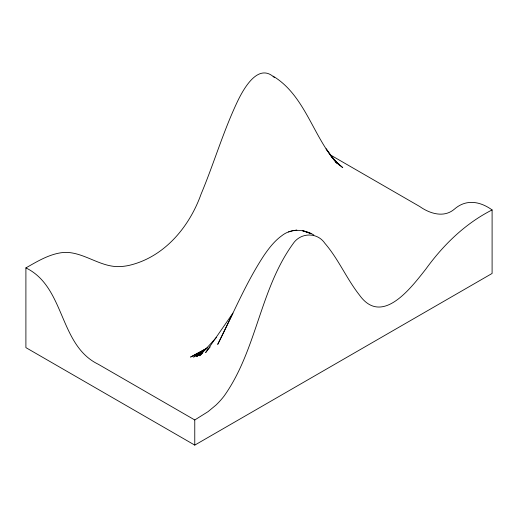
<?xml version="1.0" encoding="UTF-8"?>
<svg xmlns="http://www.w3.org/2000/svg" width="518" height="518" viewBox="0 0 518 518"><rect width="100%" height="100%" fill="white"/><g stroke="black" fill="none" stroke-linecap="round" stroke-linejoin="round"><path stroke-width="0.78" d="M210.198 346.879L205.646 352.557L232.912 313.125L217.709 344.399C232.867 314.704 245.545 283.476 263.921 255.523C268.926 248.219 274.475 241.006 281.714 235.781C290.941 228.289 304.06 229.04 313.869 235.023M216.524 337.354L199.611 355.756L202.564 353.14M207.168 348.064L196.6 356.656L203.037 351.877M206.695 348.323L193.583 357.083L200.434 352.79M201.806 351.936L203.859 350.647M274.385 77.558C258.534 62.581 244.276 87.775 238.28 99.832C223.582 130.277 214.18 162.898 201.114 194.023C189.439 226.884 164.465 256.973 129.435 265.3A99.093 57.213 -60 0 1 121.471 266.485C102.415 268.201 86.869 254.027 68.376 252.473A79.442 45.862 -60 0 0 60.412 252.855C47.85 254.94 36.797 261.707 25.9 267.903L25.9 347.623L194.768 445.117L194.768 419.969L208.042 411.655L216.006 405.057A52.318 30.206 -60 0 0 223.97 396.231C256.747 350.265 259.861 289.51 292.994 243.829C300.401 232.459 317.158 231.909 324.851 243.279C338.455 259.026 346.523 278.619 359.362 294.936C381.999 326.864 411.208 287.6 425.731 269.231C443.298 244.923 465.151 223.569 492.1 209.932C480.225 201.385 466.219 198.77 454.409 209.149C443.9 218.156 429.798 213.623 419.729 206.52L330.775 155.16M194.768 445.117L492.1 273.452L492.1 209.932M207.2 347.966L190.566 357.077L206.145 348.795M288.532 231.947L292.696 230.672L296.859 230.154L295.351 230.342M194.768 419.969L98.271 364.258C58.806 345.085 65.365 287.069 25.9 267.903M273.154 76.191C302.913 94.192 311.946 131.371 332.148 157.446L326.12 148.867L334.803 160.58L329.28 153.658L337.458 163.377L332.433 157.886M336.713 162.762L339.394 164.556L335.101 161.597M335.651 162.017L342.767 167.631L334.084 160.036L340.112 165.76L332.517 157.912M310.852 233.54L302.531 230.646L310.852 233.54"/></g></svg>
